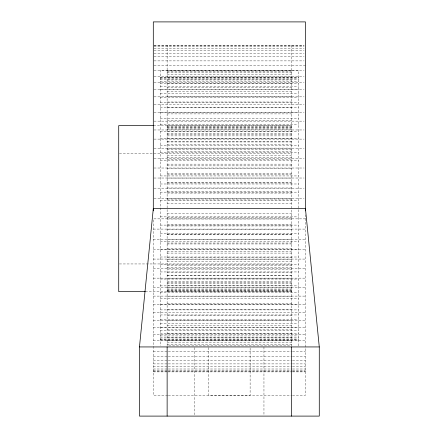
<?xml version="1.0" encoding="UTF-8"?>
<svg xmlns="http://www.w3.org/2000/svg" width="438" height="438" viewBox="0 0 438 438"><rect width="100%" height="100%" fill="white"/><g stroke="black" fill="none" stroke-linecap="round" stroke-linejoin="round"><path stroke-width="0.33" stroke-dasharray="2.19 1.64" d="M153.979 45.349L304.087 45.349M153.979 45.672L304.087 45.672M153.979 46.636L304.087 46.636M153.979 48.24L304.087 48.24M153.979 50.48L304.087 50.48M153.979 53.337L304.087 53.337M153.979 56.814L304.087 56.814M153.979 60.887L304.087 60.887M153.979 65.541L305.45 65.541M167.13 70.529L291.62 70.529M153.979 70.764L304.087 70.764M167.13 71.35L291.62 71.35M167.13 72.708L291.62 72.708M167.13 74.602L291.62 74.602M153.979 76.53L304.087 76.53M167.13 77.028L291.62 77.028M160.215 77.176L298.535 77.176M160.215 77.438L298.535 77.438M160.215 78.216L298.535 78.216M160.215 79.508L298.535 79.508M167.13 79.973L291.62 79.973M160.215 81.309L298.535 81.309M153.979 82.815L304.087 82.815M167.13 83.428L291.62 83.428M160.215 83.609L298.535 83.609M160.215 86.406L298.535 86.406M167.13 87.37L291.62 87.37M153.979 89.598L304.087 89.598M160.215 89.686L298.535 89.686M167.13 91.799L291.62 91.799M160.215 93.436L298.535 93.436M167.13 96.683L291.62 96.683M153.979 96.853L304.087 96.853M160.215 97.641L298.535 97.641M167.13 102.01L291.62 102.01M160.215 102.278L298.535 102.278M153.979 104.545L304.087 104.545M160.215 107.343L298.535 107.343M167.13 107.759L291.62 107.759M153.979 112.654L304.087 112.654M160.215 112.801L298.535 112.801M167.13 113.902L291.62 113.902M160.215 118.643L298.535 118.643M167.13 120.423L291.62 120.423M153.979 121.134L304.087 121.134M160.215 124.835L298.535 124.835M153.574 125.613L291.62 125.613M167.13 125.777L291.62 125.777M167.13 126.27L291.62 126.27M167.13 127.086L291.62 127.086M167.13 127.294L291.62 127.294M167.13 128.219L291.62 128.219M167.13 129.675L291.62 129.675M153.979 129.966L304.087 129.966M160.215 131.362L298.535 131.362M167.13 131.444L291.62 131.444M167.13 133.513L291.62 133.513M167.13 134.482L291.62 134.482M167.13 135.879L291.62 135.879M160.215 138.189L298.535 138.189M167.13 138.534L291.62 138.534M153.979 139.103L304.087 139.103M167.13 141.469L291.62 141.469M167.13 141.961L291.62 141.961M167.13 144.66L291.62 144.66M160.215 145.296L298.535 145.296M167.13 148.11L291.62 148.11M153.979 148.515L304.087 148.515M167.13 149.708L291.62 149.708M167.13 151.8L291.62 151.8M160.215 152.654L298.535 152.654M119.399 153.289L291.62 153.289M167.13 155.709L291.62 155.709M167.13 157.685L291.62 157.685M153.979 158.167L304.087 158.167M167.13 159.832L291.62 159.832M160.215 160.231L298.535 160.231M167.13 164.141L291.62 164.141M167.13 165.865L291.62 165.865M153.979 168.017L304.087 168.017M167.13 168.63L291.62 168.63M167.13 173.278L291.62 173.278M167.13 174.209L291.62 174.209M160.215 175.934L298.535 175.934M153.979 178.025L304.087 178.025M167.13 178.063L291.62 178.063M167.13 182.695L291.62 182.695M167.13 182.969L291.62 182.969M160.215 183.987L298.535 183.987M167.13 187.979L291.62 187.979M153.979 188.154L304.087 188.154M167.13 191.28L291.62 191.28M160.215 192.145L298.535 192.145M167.13 193.065L291.62 193.065M167.13 198.217L291.62 198.217M153.979 198.37L304.087 198.37M167.13 199.931L291.62 199.931M160.215 200.369L298.535 200.369M167.13 203.407L291.62 203.407M167.13 213.832L291.62 213.832M160.215 216.87L298.535 216.87M167.13 217.308L291.62 217.308M305.45 218.869L153.3 218.869L153.3 395.339L167.628 395.339M167.13 219.022L291.62 219.022M167.13 224.174L291.62 224.174M160.215 225.094L298.535 225.094M167.13 225.959L291.62 225.959M153.3 229.085L305.45 229.085M167.13 229.26L291.62 229.26M160.215 233.251L298.535 233.251M167.13 234.27L291.62 234.27M167.13 234.544L291.62 234.544M167.13 239.175L291.62 239.175M153.3 239.214L305.45 239.214M160.215 241.305L298.535 241.305M167.13 243.03L291.62 243.03M167.13 243.961L291.62 243.961M167.13 248.609L291.62 248.609M153.3 249.222L305.45 249.222M160.215 249.238L298.535 249.238M167.13 251.374L291.62 251.374M167.13 253.098L291.62 253.098M160.215 257.007L298.535 257.007M167.13 257.407L291.62 257.407M153.3 259.072L305.45 259.072M167.13 259.553L291.62 259.553M167.13 261.53L291.62 261.53M119.399 263.95L291.62 263.95M160.215 264.585L298.535 264.585M167.13 265.439L291.62 265.439M167.13 267.53L291.62 267.53M153.3 268.724L305.45 268.724M167.13 269.129L291.62 269.129M160.215 271.943L298.535 271.943M167.13 272.578L291.62 272.578M167.13 275.278L291.62 275.278M167.13 275.77L291.62 275.77M153.3 278.135L305.45 278.135M167.13 278.705L291.62 278.705M160.215 279.05L298.535 279.05M167.13 281.36L291.62 281.36M167.13 282.756L291.62 282.756M167.13 283.725L291.62 283.725M167.13 285.795L291.62 285.795M160.215 285.877L298.535 285.877M153.3 287.273L305.45 287.273M167.13 287.563L291.62 287.563M167.13 289.02L291.62 289.02M167.13 289.945L291.62 289.945M167.13 290.153L291.62 290.153M167.13 290.969L291.62 290.969M167.13 291.462L291.62 291.462M145.372 291.626L291.62 291.626M160.215 292.403L298.535 292.403M153.3 296.104L305.45 296.104M167.13 296.816L291.62 296.816M160.215 298.596L298.535 298.596M167.13 303.337L291.62 303.337M160.215 304.437L298.535 304.437M153.3 304.585L305.45 304.585M167.13 309.48L291.62 309.48M160.215 309.896L298.535 309.896M153.3 312.694L305.45 312.694M160.215 314.96L298.535 314.96M167.13 315.229L291.62 315.229M160.215 319.598L298.535 319.598M153.3 320.386L305.45 320.386M167.13 320.556L291.62 320.556M160.215 323.802L298.535 323.802M167.13 325.439L291.62 325.439M160.215 327.553L298.535 327.553M153.3 327.64L305.45 327.64M167.13 329.869L291.62 329.869M160.215 330.832L298.535 330.832M160.215 333.63L298.535 333.63M167.13 333.811L291.62 333.811M153.3 334.424L305.45 334.424M160.215 335.93L298.535 335.93M167.13 337.265L291.62 337.265M160.215 337.731L298.535 337.731M160.215 339.023L298.535 339.023M160.215 339.8L298.535 339.8M160.215 340.063L298.535 340.063M167.13 340.211L291.62 340.211M153.3 340.709L305.45 340.709M167.13 342.636L291.62 342.636M167.13 344.531L291.62 344.531M153.3 351.698L167.628 351.698M168.307 351.698L291.807 351.698M292.485 351.698L305.45 351.698M153.3 356.351L167.628 356.351M168.307 356.351L291.807 356.351M292.485 356.351L305.45 356.351M153.3 360.425L167.628 360.425M168.307 360.425L291.807 360.425M292.485 360.425L305.45 360.425M153.3 363.901L167.628 363.901M168.307 363.901L291.807 363.901M292.485 363.901L305.45 363.901M153.3 366.759L167.628 366.759M168.307 366.759L291.807 366.759M292.485 366.759L305.45 366.759M153.3 368.999L167.628 368.999M168.307 368.999L291.807 368.999M292.485 368.999L305.45 368.999M153.3 370.603L167.628 370.603M168.307 370.603L291.807 370.603M292.485 370.603L305.45 370.603M153.3 371.566L167.628 371.566M168.307 371.566L291.807 371.566M292.485 371.566L305.45 371.566M153.3 371.889L167.628 371.889M167.814 371.889L291.807 371.889M292.485 371.889L305.45 371.889M168.307 395.339L291.807 395.339M292.485 395.339L305.45 395.339L305.45 214.877M208.324 347.597L208.625 395.246L250.12 395.268L250.12 347.619M298.535 345.889L298.535 70.261L160.215 70.261L160.215 345.889M291.62 45.349L291.62 345.889L167.13 345.889L167.13 45.349M263.955 346.94L263.955 414.742M194.795 347.619L194.795 414.742"/><path stroke-width="0.66" d="M139.465 346.94L153.3 208.619L305.45 208.619L319.28 346.94L319.28 416.1L139.465 416.1L139.465 346.94L319.28 346.94M153.574 125.613L118.72 125.613L118.72 291.626L145.372 291.626M305.45 210.831L305.45 21.9L153.3 21.9L153.3 210.831M291.62 346.94L291.62 416.1M167.13 346.94L167.13 416.1"/></g></svg>
